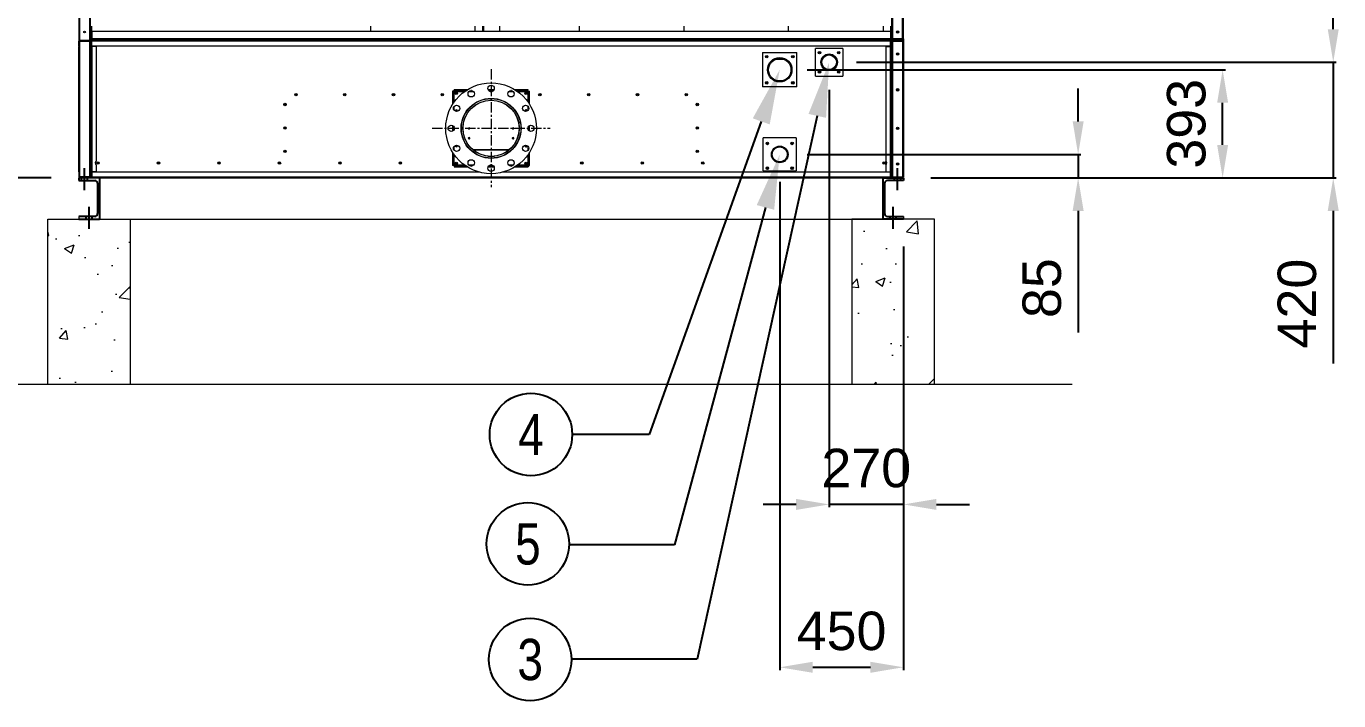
# Model space of a CAD drawing. Header units: millimetres. Extents: x 22763 to 52170, y 15948 to 36743.
# Drawn here: x 25559 to 30333, y 21629 to 24081 of the extents above; entities that cross this region are included whole.
import ezdxf
from ezdxf import colors
from ezdxf.entities.mleader import LeaderData, LeaderLine
from ezdxf.enums import TextEntityAlignment as Align
from ezdxf.math import Vec2, Vec3

# ---------------------------------------------------------------- set-up
doc = ezdxf.new("R2010")
doc.units = ezdxf.units.MM
doc.linetypes.add('CENTER', pattern=[2, 1.25, -0.25, 0.25, -0.25])
doc.linetypes.add('CENTERX2', pattern=[4, 2.5, -0.5, 0.5, -0.5])
for name, color, linetype in [('center', 1, 'CENTER'), ('냉각탑_dim', 1, 'Continuous'), ('냉각탑_text', 3, 'Continuous'), ('냉각탑_기초', 23, 'Continuous')]:
    doc.layers.add(name, color=color, linetype=linetype)
doc.styles.get("Standard").update_dxf_attribs({"font": 'arial.ttf'})
doc.dimstyles.new('1.40', dxfattribs={"dimscale": 20, "dimtxt": 1.5, "dimasz": 1, "dimexe": 0.5, "dimexo": 0.5, "dimgap": 0.5, "dimtad": 1, "dimdec": 0, "dimzin": 0, "dimdsep": 46, "dimtxsty": 'Standard', "dimcen": 0, "dimclrd": 2, "dimclre": 2, "dimclrt": 3, "dimadec": 0, "dimazin": 0, "dimtfac": 1, "dimtdec": 0, "dimtmove": 0, "dimatfit": 0, "dimfxl": 1, "dimtolj": 1, "dimtzin": 0, "dimlwd": -1, "dimlwe": -1, "dimarcsym": 0})

# ---------------------------------------------------------------- blocks, each defined once
blk = doc.blocks.new('*D79')
at = {"color": 2, "transparency": 16777216}
for p, q in [((28399.6, 23923.4), (29920.8, 23923.4)), ((29910.8, 23650.3), (29910.8, 23803.4)), ((28849.6, 23530.3), (29920.8, 23530.3))]:
    blk.add_line(p, q, dxfattribs=at)
for points in [[(29890.8, 23803.4), (29930.8, 23803.4), (29910.8, 23923.4)], [(29890.8, 23650.3), (29930.8, 23650.3), (29910.8, 23530.3)]]:
    blk.add_solid(points, dxfattribs=at)
at = {"layer": 'Defpoints', "color": 0, "transparency": 16777216}
for p in [(28299.6, 23923.4), (29910.8, 23923.4), (28749.6, 23530.3)]:
    blk.add_point(p, dxfattribs=at)
at = {"color": 3, "lineweight": 5, "transparency": 16777216, "insert": (29779.2, 23726.9), "char_height": 140, "attachment_point": 5, "rotation": 90}
blk.add_mtext('\\A1;393', dxfattribs=at)
blk = doc.blocks.new('*D80')
at = {"color": 2, "transparency": 16777216}
for p, q in [((29385.2, 23735.4), (29385.2, 23855.4)), ((28399.6, 23615.4), (29395.2, 23615.4)), ((29385.2, 23615.4), (29385.2, 23530.3)), ((28849.6, 23530.3), (29395.2, 23530.3)), ((29385.2, 23410.3), (29385.2, 22968.5))]:
    blk.add_line(p, q, dxfattribs=at)
for points in [[(29365.2, 23735.4), (29405.2, 23735.4), (29385.2, 23615.4)], [(29365.2, 23410.3), (29405.2, 23410.3), (29385.2, 23530.3)]]:
    blk.add_solid(points, dxfattribs=at)
at = {"layer": 'Defpoints', "color": 0, "transparency": 16777216}
for p in [(28299.6, 23615.4), (29385.2, 23615.4), (28749.6, 23530.3)]:
    blk.add_point(p, dxfattribs=at)
at = {"color": 3, "lineweight": 5, "transparency": 16777216, "insert": (29253.7, 23129.4), "char_height": 140, "attachment_point": 5, "rotation": 90}
blk.add_mtext('\\A1;85', dxfattribs=at)
blk = doc.blocks.new('*D82')
at = {"color": 2, "transparency": 16777216}
for p, q in [((25649.6, 26530.4), (24883.4, 26530.4)), ((24893.4, 26410.4), (24893.4, 23650.4)), ((25649.6, 23530.4), (24883.4, 23530.4))]:
    blk.add_line(p, q, dxfattribs=at)
for points in [[(24873.4, 26410.4), (24913.4, 26410.4), (24893.4, 26530.4)], [(24873.4, 23650.4), (24913.4, 23650.4), (24893.4, 23530.4)]]:
    blk.add_solid(points, dxfattribs=at)
at = {"layer": 'Defpoints', "color": 0, "transparency": 16777216}
for p in [(25749.6, 26530.4), (24893.4, 23530.4), (25749.6, 23530.4)]:
    blk.add_point(p, dxfattribs=at)
at = {"color": 3, "lineweight": 5, "transparency": 16777216, "insert": (24761.9, 25030.4), "char_height": 140, "attachment_point": 5, "rotation": 90}
blk.add_mtext('\\A1;3000', dxfattribs=at)
blk = doc.blocks.new('*D83')
at = {"color": 2, "transparency": 16777216}
for p, q in [((28299.6, 23515.4), (28299.6, 21741)), ((28749.4, 23280.4), (28749.4, 21741)), ((28419.6, 21751), (28629.4, 21751))]:
    blk.add_line(p, q, dxfattribs=at)
for points in [[(28419.6, 21771), (28419.6, 21731), (28299.6, 21751)], [(28629.4, 21771), (28629.4, 21731), (28749.4, 21751)]]:
    blk.add_solid(points, dxfattribs=at)
at = {"layer": 'Defpoints', "color": 0, "transparency": 16777216}
for p in [(28299.6, 23615.4), (28749.4, 23380.4), (28749.4, 21751)]:
    blk.add_point(p, dxfattribs=at)
at = {"color": 3, "lineweight": 5, "transparency": 16777216, "insert": (28524.5, 21882.4), "char_height": 140, "attachment_point": 5}
blk.add_mtext('\\A1;450', dxfattribs=at)
blk = doc.blocks.new('*D84')
at = {"color": 2, "transparency": 16777216}
for p, q in [((28479.3, 23850.4), (28479.3, 22333.1)), ((28749.6, 23280.4), (28749.6, 22333.1)), ((28359.3, 22343.1), (28239.3, 22343.1)), ((28749.6, 22343.1), (28479.3, 22343.1)), ((28869.6, 22343.1), (28989.6, 22343.1))]:
    blk.add_line(p, q, dxfattribs=at)
for points in [[(28359.3, 22363.1), (28359.3, 22323.1), (28479.3, 22343.1)], [(28869.6, 22363.1), (28869.6, 22323.1), (28749.6, 22343.1)]]:
    blk.add_solid(points, dxfattribs=at)
at = {"layer": 'Defpoints', "color": 0, "transparency": 16777216}
for p in [(28479.3, 23950.4), (28749.6, 23380.4), (28479.3, 22343.1)]:
    blk.add_point(p, dxfattribs=at)
at = {"color": 3, "lineweight": 5, "transparency": 16777216, "insert": (28614.4, 22474.6), "char_height": 140, "attachment_point": 5}
blk.add_mtext('\\A1;270', dxfattribs=at)
blk = doc.blocks.new('*D85')
at = {"color": 2, "transparency": 16777216}
for p, q in [((30313.2, 24070.4), (30313.2, 24190.4)), ((28579.3, 23950.4), (30323.2, 23950.4)), ((30313.2, 23950.4), (30313.2, 23530.4)), ((28849.6, 23530.4), (30323.2, 23530.4)), ((30313.2, 23410.4), (30313.2, 22855.9))]:
    blk.add_line(p, q, dxfattribs=at)
for points in [[(30293.2, 24070.4), (30333.2, 24070.4), (30313.2, 23950.4)], [(30293.2, 23410.4), (30333.2, 23410.4), (30313.2, 23530.4)]]:
    blk.add_solid(points, dxfattribs=at)
at = {"layer": 'Defpoints', "color": 0, "transparency": 16777216}
for p in [(28479.3, 23950.4), (28749.6, 23530.4), (30313.2, 23530.4)]:
    blk.add_point(p, dxfattribs=at)
at = {"color": 3, "lineweight": 5, "transparency": 16777216, "insert": (30181.7, 23073.2), "char_height": 140, "attachment_point": 5, "rotation": 90}
blk.add_mtext('\\A1;420', dxfattribs=at)
blk = doc.blocks.new('3')
at = {"color": 7, "lineweight": 20}
for p, q in [((25749.6, 26293.8), (25749.6, 24026.9)), ((25752.7, 26290.4), (25752.7, 24030.4)), ((25788.5, 26290.4), (25788.5, 24030.4)), ((25791.6, 26293.9), (25791.6, 24026.9)), ((28707.6, 24035.5), (28707.6, 26285.3)), ((28710.7, 24035.5), (28710.7, 26285.3)), ((28746.5, 24035.5), (28746.5, 26285.3)), ((28749.6, 24035.5), (28749.6, 26285.3)), ((28702.1, 24062.6), (25797.1, 24062.6)), ((28702.1, 24036.2), (25797.1, 24036.2)), ((28702.1, 24032.4), (25797.1, 24032.4)), ((28702.1, 24030.4), (25797.1, 24030.4)), ((28702.1, 24026.9), (25797.1, 24026.9)), ((25797.1, 24010.4), (28702.1, 24010.4)), ((27209.2, 23550.4), (25797.1, 23550.4)), ((28702.1, 23550.4), (27289.9, 23550.4)), ((25797.1, 23533.9), (28702.1, 23533.9)), ((25797.1, 23530.4), (28702.1, 23530.4))]:
    blk.add_line(p, q, dxfattribs=at)
at = {"color": 7, "lineweight": 20, "ltscale": 0.010555}
for p, q in [((25793.6, 24081.4), (25793.6, 24062.4)), ((28705.6, 24062.4), (28705.6, 24081.4))]:
    blk.add_line(p, q, dxfattribs=at)
at = {"color": 7, "lineweight": 20, "ltscale": 0.010556}
for p, q in [((25795.6, 24081.4), (25795.6, 24062.4)), ((28704.1, 24062.4), (28704.1, 24081.4))]:
    blk.add_line(p, q, dxfattribs=at)
at = {"color": 7, "lineweight": 20, "ltscale": 0.010459}
for p, q in [((26811.6, 24062.6), (26811.6, 24081.4)), ((26811.6, 24062.6), (26811.6, 24081.4)), ((27191.6, 24062.6), (27191.6, 24081.4)), ((27219.6, 24062.6), (27219.6, 24081.4)), ((27223.1, 24062.6), (27223.1, 24081.4)), ((27279.6, 24081.4), (27279.6, 24062.6)), ((27571.6, 24062.6), (27571.6, 24081.4)), ((27571.6, 24062.6), (27571.6, 24081.4)), ((27951.6, 24062.6), (27951.6, 24081.4)), ((28331.6, 24062.6), (28331.6, 24081.4)), ((28331.6, 24062.6), (28331.6, 24081.4)), ((28677.6, 24062.6), (28677.6, 24081.4))]:
    blk.add_line(p, q, dxfattribs=at)
at = {"color": 7, "lineweight": 20, "ltscale": 0.009167}
for p, q in [((25749.6, 24010.4), (25749.6, 24026.9)), ((25751.6, 24010.4), (25751.6, 24026.9)), ((25797.1, 24010.4), (25797.1, 24026.9)), ((28702.1, 24010.4), (28702.1, 24026.9)), ((28747.6, 24026.9), (28747.6, 24010.4)), ((28749.6, 24026.9), (28749.6, 24010.4)), ((25813.6, 24008.4), (25797.1, 24008.4)), ((28685.6, 24008.4), (28702.1, 24008.4)), ((25749.6, 23550.4), (25749.6, 23533.9)), ((25751.6, 23550.4), (25751.6, 23533.9)), ((25813.6, 23552.4), (25797.1, 23552.4)), ((25797.1, 23550.4), (25797.1, 23533.9)), ((28685.6, 23552.4), (28702.1, 23552.4)), ((28702.1, 23550.4), (28702.1, 23533.9)), ((28747.6, 23550.4), (28747.6, 23533.9)), ((28749.6, 23550.4), (28749.6, 23533.9))]:
    blk.add_line(p, q, dxfattribs=at)
at = {"color": 7, "lineweight": 20, "ltscale": 0.011082}
for p, q in [((25752.7, 24028.3), (25752.7, 24008.4)), ((28746.5, 24028.3), (28746.5, 24008.4))]:
    blk.add_line(p, q, dxfattribs=at)
at = {"color": 7, "lineweight": 20, "ltscale": 0.019444}
for p, q in [((25753.1, 24030.4), (25788.1, 24030.4)), ((25788.1, 24028.4), (25753.1, 24028.4)), ((25788.1, 24026.9), (25753.1, 24026.9)), ((25753.1, 24026.9), (25788.1, 24026.9)), ((28746.1, 24030.4), (28711.1, 24030.4)), ((28746.1, 24028.4), (28711.1, 24028.4)), ((28746.1, 24026.9), (28711.1, 24026.9)), ((25753.1, 23533.9), (25788.1, 23533.9)), ((25753.1, 23532.4), (25788.1, 23532.4)), ((25753.1, 23530.4), (25788.1, 23530.4)), ((28711.1, 23533.9), (28746.1, 23533.9)), ((28746.1, 23532.4), (28711.1, 23532.4)), ((28746.1, 23530.4), (28711.1, 23530.4))]:
    blk.add_line(p, q, dxfattribs=at)
at = {"color": 7, "lineweight": 20, "ltscale": 0.010278}
for p, q in [((25753.1, 24008.4), (25753.1, 24026.9)), ((25793.6, 24026.9), (25793.6, 24008.4)), ((25795.6, 24008.4), (25795.6, 24026.9)), ((28702.1, 24008.4), (28702.1, 24026.9)), ((28703.6, 24026.9), (28703.6, 24008.4)), ((28705.6, 24008.4), (28705.6, 24026.9)), ((28746.1, 24026.9), (28746.1, 24008.4)), ((28746.1, 24026.9), (28746.1, 24008.4)), ((25753.1, 23533.9), (25753.1, 23552.4)), ((25793.6, 23552.4), (25793.6, 23533.9)), ((25795.6, 23533.9), (25795.6, 23552.4)), ((28702.1, 23533.9), (28702.1, 23552.4)), ((28703.6, 23552.4), (28703.6, 23533.9)), ((28705.6, 23533.9), (28705.6, 23552.4)), ((28746.1, 23552.4), (28746.1, 23533.9)), ((28746.1, 23552.4), (28746.1, 23533.9))]:
    blk.add_line(p, q, dxfattribs=at)
at = {"color": 7, "lineweight": 20, "ltscale": 0.273889}
for p, q in [((25788.1, 24026.9), (25788.1, 23533.9)), ((25791.6, 24026.9), (25791.6, 23533.9)), ((28707.6, 23533.9), (28707.6, 24026.9)), ((28711.1, 23533.9), (28711.1, 24026.9))]:
    blk.add_line(p, q, dxfattribs=at)
at = {"color": 7, "lineweight": 20, "ltscale": 0.001944}
for p, q in [((25788.1, 24026.9), (25791.6, 24026.9)), ((25797.1, 24030.4), (25797.1, 24026.9)), ((28702.1, 24030.4), (28702.1, 24026.9)), ((28711.1, 24026.9), (28707.6, 24026.9)), ((25753.1, 24008.4), (25749.6, 24008.4)), ((25793.6, 24008.4), (25797.1, 24008.4)), ((28705.6, 24008.4), (28702.1, 24008.4)), ((28746.1, 24008.4), (28749.6, 24008.4)), ((25753.1, 23552.4), (25749.6, 23552.4)), ((25793.6, 23552.4), (25797.1, 23552.4)), ((28705.6, 23552.4), (28702.1, 23552.4)), ((28746.1, 23552.4), (28749.6, 23552.4)), ((25788.1, 23533.9), (25791.6, 23533.9)), ((25797.1, 23530.4), (25797.1, 23533.9)), ((28702.1, 23530.4), (28702.1, 23533.9)), ((28711.1, 23533.9), (28707.6, 23533.9))]:
    blk.add_line(p, q, dxfattribs=at)
at = {"color": 7, "lineweight": 20, "ltscale": 0.000833333}
for p, q in [((25789.6, 24026.9), (25788.1, 24026.9)), ((25797.1, 24026.9), (25795.6, 24026.9)), ((28702.1, 24026.9), (28703.6, 24026.9)), ((25751.6, 24008.4), (25753.1, 24008.4)), ((28747.6, 24008.4), (28746.1, 24008.4)), ((25797.1, 23533.9), (25795.6, 23533.9)), ((28702.1, 23533.9), (28703.6, 23533.9))]:
    blk.add_line(p, q, dxfattribs=at)
at = {"color": 7, "lineweight": 20, "ltscale": 0.000804013}
blk.add_line((25788.5, 24028.3), (25788.5, 24026.9), dxfattribs=at)
at = {"color": 7, "lineweight": 20, "ltscale": 0.001111}
for p, q in [((25793.6, 24062.4), (25795.6, 24062.4)), ((25795.6, 24026.9), (25793.6, 24026.9)), ((25851.1, 24032.4), (25851.1, 24030.4)), ((25976.1, 24030.4), (25976.1, 24032.4)), ((26811.6, 24030.4), (26811.6, 24032.4)), ((27191.6, 24030.4), (27191.6, 24032.4)), ((27571.6, 24030.4), (27571.6, 24032.4)), ((27951.6, 24030.4), (27951.6, 24032.4)), ((28677.6, 24030.4), (28677.6, 24032.4)), ((28705.6, 24062.4), (28703.6, 24062.4)), ((28705.6, 24026.9), (28703.6, 24026.9)), ((28711.6, 24030.4), (28711.6, 24032.4)), ((25749.6, 24010.4), (25749.6, 24008.4)), ((25751.6, 24010.4), (25749.6, 24010.4)), ((25751.6, 24008.4), (25749.6, 24008.4)), ((25797.1, 24010.4), (25797.1, 24008.4)), ((28705.6, 24000.2), (28707.6, 24000.2)), ((28747.6, 24010.4), (28749.6, 24010.4)), ((28749.6, 24008.4), (28747.6, 24008.4)), ((28749.6, 24010.4), (28749.6, 24008.4)), ((28707.6, 23870.4), (28705.6, 23870.4)), ((25793.6, 23677.2), (25791.6, 23677.2)), ((25793.6, 23675.7), (25791.6, 23675.7)), ((28707.6, 23610.4), (28705.6, 23610.4)), ((25751.6, 23550.4), (25749.6, 23550.4)), ((25797.1, 23552.4), (25797.1, 23550.4)), ((28747.6, 23550.4), (28749.6, 23550.4)), ((25793.6, 23533.9), (25795.6, 23533.9)), ((28703.6, 23533.9), (28705.6, 23533.9))]:
    blk.add_line(p, q, dxfattribs=at)
at = {"color": 7, "lineweight": 20, "ltscale": 0.014722}
for p, q in [((25793.6, 24062.4), (25793.6, 24035.9)), ((25795.6, 24062.4), (25795.6, 24035.9)), ((28703.6, 24035.9), (28703.6, 24062.4)), ((28705.6, 24035.9), (28705.6, 24062.4))]:
    blk.add_line(p, q, dxfattribs=at)
at = {"color": 7, "lineweight": 20, "ltscale": 0.004973}
blk.add_line((25793.6, 24035.8), (25793.6, 24026.9), dxfattribs=at)
at = {"color": 7, "lineweight": 20, "ltscale": 1.35738e-05}
blk.add_line((25795.6, 24035.9), (25795.6, 24035.9), dxfattribs=at)
at = {"color": 7, "lineweight": 20, "ltscale": 0.003243}
blk.add_line((25795.6, 24032.7), (25795.6, 24026.9), dxfattribs=at)
at = {"color": 7, "lineweight": 20, "ltscale": 0.01465}
for p, q in [((25797.1, 24062.6), (25797.1, 24036.2)), ((28702.1, 24062.6), (28702.1, 24036.2))]:
    blk.add_line(p, q, dxfattribs=at)
at = {"color": 7, "lineweight": 20, "ltscale": 0.002114}
for p, q in [((25797.1, 24032.4), (25797.1, 24036.2)), ((28702.1, 24032.4), (28702.1, 24036.2))]:
    blk.add_line(p, q, dxfattribs=at)
at = {"color": 7, "lineweight": 20, "ltscale": 0.001114}
for p, q in [((28280.6, 24032.4), (28280.6, 24030.4)), ((28323.6, 24032.4), (28323.6, 24030.4))]:
    blk.add_line(p, q, dxfattribs=at)
at = {"color": 7, "lineweight": 20, "ltscale": 0.003404}
blk.add_line((28704.1, 24026.9), (28704.1, 24033), dxfattribs=at)
at = {"color": 7, "lineweight": 20, "ltscale": 0.005}
for p, q in [((28705.6, 24026.9), (28705.6, 24035.9)), ((28711.1, 23530.4), (28702.1, 23530.4))]:
    blk.add_line(p, q, dxfattribs=at)
at = {"color": 7, "lineweight": 20, "ltscale": 0.001722}
for p, q in [((28710.7, 24035.5), (28707.6, 24035.5)), ((28749.6, 24035.5), (28746.5, 24035.5))]:
    blk.add_line(p, q, dxfattribs=at)
at = {"color": 7, "lineweight": 20, "ltscale": 0.004725}
blk.add_line((28707.6, 24026.9), (28707.6, 24035.5), dxfattribs=at)
at = {"color": 7, "lineweight": 20, "ltscale": 0.019889}
for p, q in [((28746.5, 24035.5), (28710.7, 24035.5)), ((28746.5, 24034), (28710.7, 24034)), ((28746.5, 24032.4), (28710.7, 24032.4))]:
    blk.add_line(p, q, dxfattribs=at)
at = {"color": 7, "lineweight": 20, "ltscale": 0.000833332}
blk.add_line((28711.6, 24034), (28711.6, 24035.5), dxfattribs=at)
at = {"color": 7, "lineweight": 20, "ltscale": 0.000833335}
blk.add_line((28711.6, 24026.9), (28711.6, 24028.4), dxfattribs=at)
at = {"color": 7, "lineweight": 20, "ltscale": 0.019167}
blk.add_line((28711.6, 24026.9), (28746.1, 24026.9), dxfattribs=at)
at = {"color": 7, "lineweight": 20, "ltscale": 0.00083418}
blk.add_line((28746.5, 24035.5), (28746.5, 24034), dxfattribs=at)
at = {"color": 7, "lineweight": 20, "ltscale": 0.000888889}
blk.add_line((28746.5, 24034), (28746.5, 24032.4), dxfattribs=at)
at = {"color": 7, "lineweight": 20, "ltscale": 0.001124}
blk.add_line((28746.5, 24032.4), (28746.5, 24030.4), dxfattribs=at)
at = {"color": 7, "lineweight": 20, "ltscale": 0.004777}
blk.add_line((28749.6, 24035.5), (28749.6, 24026.9), dxfattribs=at)
at = {"color": 7, "lineweight": 20, "ltscale": 0.253333}
for p, q in [((25749.6, 23552.4), (25749.6, 24008.4)), ((25753.1, 23552.4), (25753.1, 24008.4)), ((25793.6, 24008.4), (25793.6, 23552.4)), ((25797.1, 24008.4), (25797.1, 23552.4)), ((28702.1, 23552.4), (28702.1, 24008.4)), ((28705.6, 23552.4), (28705.6, 24008.4)), ((28746.1, 24008.4), (28746.1, 23552.4)), ((28749.6, 24008.4), (28749.6, 23552.4))]:
    blk.add_line(p, q, dxfattribs=at)
at = {"color": 7, "lineweight": 20, "ltscale": 0.231111}
for p, q in [((25813.6, 23592.4), (25813.6, 24008.4)), ((28685.6, 24008.4), (28685.6, 23592.4))]:
    blk.add_line(p, q, dxfattribs=at)
at = {"color": 7, "lineweight": 20, "ltscale": 0.069444}
for p, q in [((28237.1, 23985.9), (28237.1, 23860.9)), ((28237.1, 23985.9), (28362.1, 23985.9)), ((28362.1, 23860.9), (28362.1, 23985.9)), ((28362.1, 23860.9), (28237.1, 23860.9))]:
    blk.add_line(p, q, dxfattribs=at)
at = {"color": 7, "lineweight": 20, "ltscale": 0.000606038}
for p, q in [((28255, 23970.4), (28255, 23971.4)), ((28344.1, 23970.4), (28344.1, 23971.4))]:
    blk.add_line(p, q, dxfattribs=at)
at = {"color": 7, "lineweight": 20, "ltscale": 0.055556}
for p, q in [((28429.3, 23900.4), (28429.3, 24000.4)), ((28529.3, 24000.4), (28429.3, 24000.4)), ((28529.3, 24000.4), (28529.3, 23900.4)), ((28429.3, 23900.4), (28529.3, 23900.4))]:
    blk.add_line(p, q, dxfattribs=at)
at = {"color": 7, "lineweight": 20, "ltscale": 0.004417}
for p, q in [((28749.6, 24008.4), (28749.6, 24000.4)), ((28749.6, 23560.3), (28749.6, 23552.4))]:
    blk.add_line(p, q, dxfattribs=at)
at = {"color": 7, "lineweight": 20, "ltscale": 0.052833}
for p, q in [((28749.6, 24000.4), (28749.6, 23905.3)), ((28749.6, 23885.4), (28749.6, 23790.3)), ((28749.6, 23770.4), (28749.6, 23675.3)), ((28749.6, 23655.4), (28749.6, 23560.3))]:
    blk.add_line(p, q, dxfattribs=at)
at = {"color": 7, "lineweight": 20, "ltscale": 0.019869}
blk.add_line((28317.4, 23960.2), (28281.7, 23960.2), dxfattribs=at)
at = {"color": 7, "lineweight": 20, "ltscale": 0.005528}
for p, q in [((28749.6, 23905.3), (28749.6, 23895.4)), ((28749.6, 23895.4), (28749.6, 23885.4)), ((28749.6, 23790.3), (28749.6, 23780.4)), ((28749.6, 23780.4), (28749.6, 23770.4)), ((28749.6, 23675.3), (28749.6, 23665.4)), ((28749.6, 23665.4), (28749.6, 23655.4))]:
    blk.add_line(p, q, dxfattribs=at)
at = {"color": 7, "lineweight": 20, "ltscale": 0.003278}
for p, q in [((26542.5, 23832.4), (26536.6, 23832.4)), ((26720, 23832.4), (26714.1, 23832.4)), ((26897.5, 23832.4), (26891.6, 23832.4)), ((27075, 23832.4), (27069.1, 23832.4)), ((27430, 23832.4), (27424.1, 23832.4)), ((27607.5, 23832.4), (27601.6, 23832.4)), ((27785, 23832.4), (27779.1, 23832.4)), ((27962.5, 23832.4), (27956.6, 23832.4))]:
    blk.add_line(p, q, dxfattribs=at)
at = {"color": 7, "lineweight": 20, "ltscale": 0.026421}
for p, q in [((27109.6, 23845.3), (27109.6, 23797.7)), ((27162.2, 23850.4), (27114.7, 23850.4)), ((27389.6, 23797.7), (27389.6, 23845.3)), ((27389.6, 23575.5), (27389.6, 23623.1)), ((27114.7, 23570.4), (27162.2, 23570.4)), ((27336.9, 23570.4), (27384.4, 23570.4))]:
    blk.add_line(p, q, dxfattribs=at)
at = {"color": 7, "lineweight": 20, "ltscale": 0.001667}
for p, q in [((27112.6, 23845.3), (27109.6, 23845.3)), ((27115.6, 23844.4), (27112.6, 23844.4)), ((27114.7, 23847.4), (27114.7, 23850.4)), ((27115.6, 23844.4), (27115.6, 23847.4)), ((27383.6, 23844.4), (27383.6, 23847.4)), ((27383.6, 23844.4), (27386.6, 23844.4)), ((27384.4, 23847.4), (27384.4, 23850.4)), ((27386.6, 23845.3), (27389.6, 23845.3)), ((27112.6, 23575.5), (27109.6, 23575.5)), ((27115.6, 23576.4), (27112.6, 23576.4)), ((27114.7, 23573.4), (27114.7, 23570.4)), ((27115.6, 23576.4), (27115.6, 23573.4)), ((27383.6, 23576.4), (27386.6, 23576.4)), ((27383.6, 23576.4), (27383.6, 23573.4)), ((27384.4, 23573.4), (27384.4, 23570.4)), ((27386.6, 23575.5), (27389.6, 23575.5))]:
    blk.add_line(p, q, dxfattribs=at)
at = {"color": 7, "lineweight": 20, "ltscale": 0.023846}
for p, q in [((27112.6, 23845.3), (27112.6, 23802.4)), ((27157.6, 23847.4), (27114.7, 23847.4)), ((27386.6, 23802.4), (27386.6, 23845.3)), ((27386.6, 23575.5), (27386.6, 23618.4))]:
    blk.add_line(p, q, dxfattribs=at)
at = {"color": 7, "lineweight": 20, "ltscale": 0.020958}
for p, q in [((27115.6, 23806.7), (27115.6, 23844.4)), ((27115.6, 23844.4), (27153.3, 23844.4)), ((27383.6, 23844.4), (27383.6, 23806.7)), ((27383.6, 23614.1), (27383.6, 23576.4)), ((27153.3, 23576.4), (27115.6, 23576.4)), ((27383.6, 23576.4), (27345.8, 23576.4))]:
    blk.add_line(p, q, dxfattribs=at)
at = {"color": 7, "lineweight": 20, "ltscale": 0.008695}
for p, q in [((27169.2, 23844.4), (27184.9, 23844.4)), ((27314.2, 23844.4), (27329.9, 23844.4)), ((27383.6, 23790.7), (27383.6, 23775.1)), ((27383.6, 23645.7), (27383.6, 23630.1))]:
    blk.add_line(p, q, dxfattribs=at)
at = {"color": 7, "lineweight": 20, "ltscale": 0.00144}
for p, q in [((27178.3, 23847.4), (27175.8, 23847.4)), ((27323.3, 23847.4), (27320.8, 23847.4))]:
    blk.add_line(p, q, dxfattribs=at)
at = {"color": 7, "lineweight": 20, "ltscale": 0.011507}
for p, q in [((27259.9, 23850.4), (27239.2, 23850.4)), ((27109.6, 23720.8), (27109.6, 23700)), ((27389.6, 23700), (27389.6, 23720.8)), ((27239.2, 23570.4), (27259.9, 23570.4))]:
    blk.add_line(p, q, dxfattribs=at)
at = {"color": 7, "lineweight": 20, "ltscale": 0.00918}
blk.add_line((27257.8, 23847.4), (27241.3, 23847.4), dxfattribs=at)
at = {"color": 7, "lineweight": 20, "ltscale": 0.003729}
blk.add_line((27246.2, 23844.4), (27252.9, 23844.4), dxfattribs=at)
at = {"color": 7, "lineweight": 20, "ltscale": 0.026422}
blk.add_line((27384.4, 23850.4), (27336.9, 23850.4), dxfattribs=at)
at = {"color": 7, "lineweight": 20, "ltscale": 0.023847}
blk.add_line((27384.4, 23847.4), (27341.5, 23847.4), dxfattribs=at)
at = {"color": 7, "lineweight": 20, "ltscale": 0.020959}
blk.add_line((27345.8, 23844.4), (27383.6, 23844.4), dxfattribs=at)
at = {"color": 7, "lineweight": 20, "ltscale": 0.001448}
for p, q in [((27112.6, 23784.2), (27112.6, 23781.6)), ((27112.6, 23639.2), (27112.6, 23636.6)), ((27175.8, 23573.4), (27178.4, 23573.4)), ((27320.8, 23573.4), (27323.4, 23573.4))]:
    blk.add_line(p, q, dxfattribs=at)
at = {"color": 7, "lineweight": 20, "ltscale": 0.008696}
for p, q in [((27115.6, 23775.1), (27115.6, 23790.7)), ((27115.6, 23630.1), (27115.6, 23645.7)), ((27184.9, 23576.4), (27169.2, 23576.4)), ((27329.9, 23576.4), (27314.2, 23576.4))]:
    blk.add_line(p, q, dxfattribs=at)
at = {"color": 7, "lineweight": 20, "ltscale": 0.004739}
blk.add_line((27245.3, 23812.5), (27253.8, 23812.5), dxfattribs=at)
at = {"color": 7, "lineweight": 20, "ltscale": 0.001441}
for p, q in [((27386.6, 23781.6), (27386.6, 23784.2)), ((27386.6, 23636.6), (27386.6, 23639.2))]:
    blk.add_line(p, q, dxfattribs=at)
at = {"color": 7, "lineweight": 20, "ltscale": 0.002874}
for p, q in [((26497, 23710.4), (26502.1, 23710.4)), ((26497, 23710.4), (26502.1, 23710.4)), ((27997, 23710.4), (28002.1, 23710.4)), ((27997, 23710.4), (28002.1, 23710.4))]:
    blk.add_line(p, q, dxfattribs=at)
at = {"color": 7, "lineweight": 20, "ltscale": 0.009179}
for p, q in [((27112.6, 23718.7), (27112.6, 23702.1)), ((27386.6, 23702.1), (27386.6, 23718.7)), ((27241.3, 23573.4), (27257.8, 23573.4))]:
    blk.add_line(p, q, dxfattribs=at)
at = {"color": 7, "lineweight": 20, "ltscale": 0.003725}
blk.add_line((27115.6, 23707), (27115.6, 23713.8), dxfattribs=at)
at = {"color": 7, "lineweight": 20, "ltscale": 0.003728}
blk.add_line((27383.6, 23713.8), (27383.6, 23707), dxfattribs=at)
at = {"color": 7, "lineweight": 20, "ltscale": 0.001112}
for p, q in [((25791.6, 23680.4), (25793.6, 23680.4)), ((25791.6, 23675.7), (25793.6, 23675.7)), ((25791.6, 23535.1), (25793.6, 23535.1))]:
    blk.add_line(p, q, dxfattribs=at)
at = {"color": 7, "lineweight": 20, "ltscale": 0.066667}
for p, q in [((28239.6, 23555.4), (28239.6, 23675.4)), ((28359.6, 23675.4), (28239.6, 23675.4)), ((28359.6, 23675.4), (28359.6, 23555.4)), ((28239.6, 23555.4), (28359.6, 23555.4))]:
    blk.add_line(p, q, dxfattribs=at)
at = {"color": 7, "lineweight": 20, "ltscale": 0.02642}
blk.add_line((27109.6, 23623.1), (27109.6, 23575.5), dxfattribs=at)
at = {"color": 7, "lineweight": 20, "ltscale": 0.023845}
for p, q in [((27112.6, 23618.4), (27112.6, 23575.5)), ((27114.7, 23573.4), (27157.6, 23573.4)), ((27341.5, 23573.4), (27384.4, 23573.4))]:
    blk.add_line(p, q, dxfattribs=at)
at = {"color": 7, "lineweight": 20, "ltscale": 0.020957}
blk.add_line((27115.6, 23576.4), (27115.6, 23614.1), dxfattribs=at)
at = {"color": 7, "lineweight": 20, "ltscale": 0.073895}
blk.add_line((27183, 23632.9), (27316.1, 23632.9), dxfattribs=at)
at = {"color": 7, "lineweight": 20, "ltscale": 0.072498}
blk.add_line((27184.3, 23631.8), (27314.8, 23631.8), dxfattribs=at)
at = {"color": 7, "lineweight": 20, "ltscale": 0.013261}
blk.add_line((27237.6, 23608.9), (27261.5, 23608.9), dxfattribs=at)
at = {"color": 7, "lineweight": 20, "ltscale": 0.000666671}
blk.add_line((25751.6, 23550.4), (25752.8, 23550.4), dxfattribs=at)
at = {"color": 7, "lineweight": 20, "ltscale": 0.0085}
for p, q in [((25752.8, 23535.1), (25752.8, 23550.4)), ((28746.4, 23550.4), (28746.4, 23535.1))]:
    blk.add_line(p, q, dxfattribs=at)
at = {"color": 1, "linetype": 'CENTERX2', "ltscale": 50}
for p, q in [((25770.6, 23485.4), (25770.6, 23565.4)), ((28728.6, 23485.4), (28728.6, 23565.4))]:
    blk.add_line(p, q, dxfattribs=at)
at = {"color": 7, "lineweight": 20, "ltscale": 0.013333}
for p, q in [((25813.6, 23552.4), (25813.6, 23576.4)), ((28685.6, 23576.4), (28685.6, 23552.4))]:
    blk.add_line(p, q, dxfattribs=at)
at = {"color": 7, "lineweight": 20, "ltscale": 0.003726}
blk.add_line((27252.9, 23576.4), (27246.2, 23576.4), dxfattribs=at)
at = {"color": 7, "lineweight": 20, "ltscale": 0.002503}
for p, q in [((28252.3, 23563.4), (28256.8, 23563.4)), ((28342.3, 23563.4), (28346.8, 23563.4))]:
    blk.add_line(p, q, dxfattribs=at)
at = {"color": 7, "lineweight": 20, "ltscale": 0.002455}
for p, q in [((28256.8, 23563.4), (28252.3, 23563.4)), ((28346.8, 23563.4), (28342.3, 23563.4))]:
    blk.add_line(p, q, dxfattribs=at)
at = {"color": 7, "lineweight": 20, "ltscale": 0.002456}
for p, q in [((28256.8, 23563.4), (28252.3, 23563.4)), ((28346.8, 23563.4), (28342.3, 23563.4))]:
    blk.add_line(p, q, dxfattribs=at)
at = {"color": 7, "lineweight": 20, "ltscale": 0.000375072}
blk.add_line((28344.2, 23568.4), (28344.9, 23568.4), dxfattribs=at)
at = {"color": 7, "lineweight": 20, "ltscale": 0.000374571}
blk.add_line((28344.2, 23568.4), (28344.9, 23568.4), dxfattribs=at)
at = {"color": 7, "lineweight": 20, "ltscale": 0.000665871}
blk.add_line((28747.6, 23550.4), (28746.4, 23550.4), dxfattribs=at)
at = {"color": 7, "lineweight": 25, "ltscale": 0.008333}
for p, q in [((25749.6, 23530.4), (25749.6, 23520.4)), ((28749.6, 23530.4), (28749.6, 23520.4))]:
    blk.add_line(p, q, dxfattribs=at)
at = {"color": 7, "lineweight": 25, "ltscale": 0.125}
for p, q in [((25824.6, 23530.4), (25749.6, 23530.4)), ((28674.6, 23530.4), (28749.6, 23530.4)), ((25749.6, 23380.4), (25824.6, 23380.4)), ((28749.6, 23380.4), (28674.6, 23380.4))]:
    blk.add_line(p, q, dxfattribs=at)
at = {"color": 7, "lineweight": 25, "ltscale": 0.05125}
for p, q in [((25749.6, 23520.4), (25808.1, 23520.4)), ((28749.6, 23520.4), (28691.1, 23520.4)), ((25808.1, 23390.4), (25749.6, 23390.4)), ((28691.1, 23390.4), (28749.6, 23390.4))]:
    blk.add_line(p, q, dxfattribs=at)
at = {"color": 7, "lineweight": 20, "ltscale": 0.019594}
for p, q in [((25789.5, 23533.6), (25754.3, 23533.6)), ((28709.6, 23533.6), (28744.9, 23533.6))]:
    blk.add_line(p, q, dxfattribs=at)
for p, q in [((25759.6, 23520.4), (25759.6, 23530.4)), ((25781.6, 23520.4), (25781.6, 23530.4)), ((28717.6, 23520.4), (28717.6, 23530.4)), ((28739.6, 23520.4), (28739.6, 23530.4)), ((25776.1, 23380.4), (25776.1, 23390.4)), ((25798.1, 23380.4), (25798.1, 23390.4)), ((28701.1, 23380.4), (28701.1, 23390.4)), ((28723.1, 23380.4), (28723.1, 23390.4))]:
    blk.add_line(p, q)
at = {"color": 7, "lineweight": 20, "ltscale": 0.004971}
blk.add_line((25797.1, 23530.4), (25788.1, 23530.4), dxfattribs=at)
at = {"color": 7, "lineweight": 20, "ltscale": 0.003063}
for p, q in [((25797.1, 23533.6), (25791.5, 23533.6)), ((28702.1, 23533.6), (28707.6, 23533.6))]:
    blk.add_line(p, q, dxfattribs=at)
at = {"color": 7, "lineweight": 25, "ltscale": 0.091667}
for p, q in [((25818.1, 23510.4), (25818.1, 23400.4)), ((28681.1, 23510.4), (28681.1, 23400.4))]:
    blk.add_line(p, q, dxfattribs=at)
at = {"ltscale": 25}
for p, q in [((25824.6, 23530.4), (25824.6, 23380.4)), ((28674.6, 23530.4), (28674.6, 23380.4))]:
    blk.add_line(p, q, dxfattribs=at)
at = {"color": 7, "lineweight": 20, "ltscale": 0.00111}
blk.add_line((28705.6, 23535.1), (28707.6, 23535.1), dxfattribs=at)
at = {"color": 7, "lineweight": 15, "ltscale": 0.0625}
for p, q in [((25749.6, 23390.4), (25749.6, 23380.4)), ((28749.6, 23390.4), (28749.6, 23380.4))]:
    blk.add_line(p, q, dxfattribs=at)
at = {"lineweight": 5}
blk.add_line((25824.6, 23380.4), (28674.6, 23380.4), dxfattribs=at)
at = {"color": 7, "lineweight": 20}
for centre, radius in [((28728.6, 24060.4), 4.5), ((25770.6, 24060.4), 3), ((28728.6, 24060.4), 3), ((28252.1, 23970.9), 4.5), ((28252.1, 23970.9), 3), ((28347.1, 23970.9), 4.5), ((28347.1, 23970.9), 3), ((28444.3, 23985.4), 4.5), ((28444.3, 23985.4), 3), ((28479.3, 23950.4), 30.2), ((28479.3, 23950.4), 26.6), ((28514.3, 23985.4), 4.5), ((28514.3, 23985.4), 3), ((28728.6, 23980.4), 4.5), ((28728.6, 23980.4), 3), ((28299.6, 23923.4), 44.5), ((28299.6, 23923.4), 40.9), ((27249.6, 23710.4), 165), ((28252.1, 23875.9), 4.5), ((28252.1, 23875.9), 3), ((28347.1, 23875.9), 4.5), ((28347.1, 23875.9), 3), ((28444.3, 23915.4), 4.5), ((28444.3, 23915.4), 3), ((28514.3, 23915.4), 4.5), ((28514.3, 23915.4), 3), ((26539.6, 23832.9), 4.5), ((26539.6, 23832.9), 3), ((26717.1, 23832.9), 4.5), ((26717.1, 23832.9), 3), ((26894.6, 23832.9), 4.5), ((26894.6, 23832.9), 3), ((27072.1, 23832.9), 4.5), ((27072.1, 23832.9), 3), ((27123.1, 23837.9), 4.5), ((27123.1, 23837.9), 3), ((27177.1, 23836), 11.5), ((27249.6, 23855.4), 11.5), ((27322.1, 23836), 11.5), ((27377.1, 23837.9), 4.5), ((27377.1, 23837.9), 3), ((27427.1, 23832.9), 4.5), ((27427.1, 23832.9), 3), ((27604.6, 23832.9), 4.5), ((27604.6, 23832.9), 3), ((27782.1, 23832.9), 4.5), ((27782.1, 23832.9), 3), ((27959.6, 23832.9), 4.5), ((27959.6, 23832.9), 3), ((28728.6, 23850.4), 4.5), ((28728.6, 23850.4), 3), ((26499.6, 23796.9), 4.5), ((26499.6, 23796.9), 3), ((27124, 23782.9), 11.5), ((27249.6, 23710.4), 109), ((27249.6, 23710.4), 108.2), ((27249.6, 23710.4), 102.4), ((27249.6, 23710.4), 102.2), ((27375.1, 23782.9), 11.5), ((27999.6, 23796.9), 4.5), ((27999.6, 23796.9), 3), ((26499.6, 23711.9), 4.5), ((26499.6, 23711.9), 3), ((27104.6, 23710.4), 11.5), ((27394.6, 23710.4), 11.5), ((27999.6, 23711.9), 4.5), ((27999.6, 23711.9), 3), ((28728.6, 23710.4), 4.5), ((28728.6, 23710.4), 3), ((27124, 23637.9), 11.5), ((27375.1, 23637.9), 11.5), ((28254.6, 23655.4), 4.5), ((28254.6, 23655.4), 3), ((28299.6, 23615.4), 30.2), ((28299.6, 23615.4), 27.1), ((28344.6, 23655.4), 4.5), ((28344.6, 23655.4), 3), ((25819.6, 23584.4), 4.5), ((25819.6, 23584.4), 3), ((26039.6, 23584.4), 4.5), ((26039.6, 23584.4), 3), ((26259.6, 23584.4), 4.5), ((26259.6, 23584.4), 3), ((26479.6, 23584.4), 4.5), ((26479.6, 23584.4), 3), ((26499.6, 23626.9), 4.5), ((26499.6, 23626.9), 3), ((26699.6, 23584.4), 4.5), ((26699.6, 23584.4), 3), ((26919.6, 23584.4), 4.5), ((26919.6, 23584.4), 3), ((27123.1, 23582.9), 4.5), ((27177.1, 23584.8), 11.5), ((27322.1, 23584.8), 11.5), ((27377.1, 23582.9), 4.5), ((27579.6, 23584.4), 4.5), ((27579.6, 23584.4), 3), ((27799.6, 23584.4), 4.5), ((27799.6, 23584.4), 3), ((27999.6, 23626.9), 4.5), ((27999.6, 23626.9), 3), ((28019.6, 23584.4), 4.5), ((28019.6, 23584.4), 3), ((28679.6, 23584.4), 4.5), ((28679.6, 23584.4), 3), ((27123.1, 23582.9), 3), ((27249.6, 23565.4), 11.5), ((27377.1, 23582.9), 3), ((28254.6, 23565.4), 4.5), ((28254.6, 23565.4), 3), ((28344.6, 23565.4), 4.5), ((28344.6, 23565.4), 3), ((28728.6, 23580.4), 4.5), ((28728.6, 23580.4), 3)]:
    blk.add_circle(centre, radius, dxfattribs=at)
for centre, radius, start, end in [((25753.1, 24026.9), 3.5, 90, 180), ((25753.1, 24026.9), 1.5, 90, 180), ((25788.1, 24026.9), 3.5, 0, 90), ((25788.1, 24026.9), 1.5, 0, 90), ((25797.1, 24035.9), 3.5, 180, 270), ((25797.1, 24035.9), 1.5, 180, 270), ((28323.6, 23996.4), 62.3, 33.1053, 35.3316), ((28702.1, 24035.9), 1.5, 270, 0), ((28702.1, 24035.9), 3.5, 270, 0), ((28710.7, 24035.5), 3.1, 180, 270), ((28711.1, 24026.9), 3.5, 90, 180), ((28710.7, 24035.5), 1.5, 180, 270), ((28711.1, 24026.9), 1.5, 90, 180), ((28746.1, 24026.9), 3.5, 0, 90), ((28746.1, 24026.9), 1.5, 0, 90), ((28746.5, 24035.5), 3.1, 270, 0), ((28746.5, 24035.5), 1.5, 270, 0), ((27162.1, 23837.9), 4.5, 321.7138, 23.6538), ((27337.1, 23837.9), 4.5, 156.3677, 218.2801), ((27123.1, 23772.9), 4.5, 347.625, 181.8013), ((27123.1, 23772.9), 3, 332.8894, 196.5417), ((27377.1, 23772.9), 4.5, 5.7137, 196.1034), ((27377.1, 23772.9), 3, 352.252, 209.5684), ((25788.5, 23685.5), 3.1, 359.137, 0), ((28728.6, 23707.4), 3, 30, 150), ((27123.1, 23647.9), 4.5, 178.2156, 12.3701), ((27123.1, 23647.9), 3, 163.4873, 27.1024), ((27377.1, 23647.9), 4.5, 163.915, 354.2822), ((27377.1, 23647.9), 3, 150.4612, 7.7408), ((28744.9, 23675.7), 4.7, 0, 0.1594), ((25819.6, 23584.4), 10, 126.8702, 233.1298), ((28679.6, 23584.4), 10, 306.8696, 53.1304), ((28702.1, 23601.9), 3.5, 0, 0.2371), ((27162.1, 23582.9), 4.5, 336.349, 38.2933), ((27337.1, 23582.9), 4.5, 141.7293, 203.6453), ((28702.1, 23566.9), 3.5, 359.6715, 0), ((25753.1, 23533.9), 3.5, 180, 270), ((25753.1, 23533.9), 1.5, 180, 270), ((25754.3, 23535.1), 1.5, 180, 216.8695), ((25754.3, 23535.1), 1.5, 233.13, 270), ((25788.1, 23533.9), 3.5, 270, 0), ((25788.1, 23533.9), 1.5, 270, 0), ((28711.1, 23533.9), 3.5, 180, 270), ((28711.1, 23533.9), 1.5, 180, 270), ((28744.9, 23535.1), 1.5, 270, 306.87), ((28744.9, 23535.1), 1.5, 323.0389, 0), ((28746.1, 23533.9), 3.5, 270, 0), ((28746.1, 23533.9), 1.5, 270, 0), ((28744.9, 23535.1), 4.7, 359.2659, 0)]:
    blk.add_arc(centre, radius, start, end, dxfattribs=at)
at = {"color": 7, "lineweight": 25}
for centre, start, end in [((25808.1, 23510.4), 0, 90), ((28691.1, 23510.4), 90, 180), ((25808.1, 23400.4), 270, 0), ((28691.1, 23400.4), 180, 270)]:
    blk.add_arc(centre, 10, start, end, dxfattribs=at)
at = {"color": 7, "lineweight": 20}
for centre, major_axis, ratio, start_param, end_param in [((28704.1, 23997.9), (3.5, 0), 0.087156, 5.1553, 6.283185), ((27169.6, 23710), (-3, 0), 0.707107, 3.141593, 6.283185), ((27169.6, 23710), (-3, 0), 0.707107, 6.283185, 9.424778), ((27169.6, 23711.4), (-3, 0), 0.707107, 0.339837, 2.801756), ((27169.6, 23712.8), (4.5, 0), 0.707107, 4.152329, 5.272471), ((27169.6, 23714.2), (4.5, 0), 0.707107, 4.207036, 5.21775), ((27329.6, 23710), (-3, 0), 0.707107, 3.141593, 6.283185), ((27329.6, 23710), (-3, 0), 0.707107, 6.283185, 9.424778), ((27329.6, 23711.4), (-3, 0), 0.707107, 0.339837, 2.801756), ((27329.6, 23712.8), (4.5, 0), 0.707107, 4.152318, 5.27246), ((27329.6, 23714.2), (4.5, 0), 0.707107, 4.207032, 5.217746), ((27169.6, 23674.6), (-3, 0), 0.707107, 3.141593, 6.283185), ((27169.6, 23674.6), (-3, 0), 0.707107, 6.283185, 9.424778), ((27169.6, 23676.1), (-3, 0), 0.707107, 0.339837, 2.801756), ((27169.6, 23677.5), (4.5, 0), 0.707107, 4.152329, 5.272471), ((27169.6, 23678.9), (4.5, 0), 0.707107, 4.207036, 5.21775), ((27329.6, 23674.6), (-3, 0), 0.707107, 3.141593, 6.283185), ((27329.6, 23674.6), (-3, 0), 0.707107, 6.283185, 9.424778), ((27329.6, 23676.1), (-3, 0), 0.707107, 0.339837, 2.801756), ((27329.6, 23677.5), (4.5, 0), 0.707107, 4.152318, 5.27246), ((27329.6, 23678.9), (4.5, 0), 0.707107, 4.207032, 5.217746)]:
    blk.add_ellipse(centre, major_axis=major_axis, ratio=ratio, start_param=start_param, end_param=end_param, dxfattribs=at)
at = {"layer": 'center', "lineweight": 20, "ltscale": 30}
for p, q in [((27249.6, 23924.9), (27249.6, 23495.9)), ((27035.1, 23710.4), (27464.1, 23710.4))]:
    blk.add_line(p, q, dxfattribs=at)

msp = doc.modelspace()

# ---------------------------------------------------------------- hatches: boundary and pattern name
at = {"layer": '냉각탑_기초', "lineweight": 20, "ltscale": 30}
h = msp.add_hatch(dxfattribs=at)
h.set_pattern_fill('AR-CONC', color=256, scale=50, style=0)
h.set_pattern_definition([(50, (11008.53, 6839.08), (358.63, -31.376), [37.5, -412.5]), (355, (11008.53, 6839.08), (-69.3757, 376.096), [30, -330]), (100.4514, (11038.4, 6836.46), (289.2547, 344.72), [31.87, -350.571]), (46.1842, (11008.53, 6939.1), (533.6205, -82.7595), [56.25, -618.75]), (96.6356, (11053, 6932.2), (467.331, 487.059), [47.805, -525.856]), (351.1842, (11008.53, 6939.1), (467.331, 487.059), [45, -495]), (21, (11058.53, 6914.08), (298.4535, -201.3094), [37.5, -412.5]), (326, (11058.53, 6914.08), (121.6577, 362.575), [30, -330]), (71.4514, (11083.4, 6897.3), (420.1113, 161.265), [31.87, -350.571]), (37.5, (11008.53, 6839.08), (6.0799, 166.4469), [0, -326, 0, -335, 0, -331.25]), (7.5, (11008.53, 6839.08), (131.5348, 197.2059), [0, -191, 0, -318.5, 0, -126.25]), (327.5, (10897.03, 6839.08), (266.9112, -11.2774), [0, -125, 0, -390, 0, -517.5]), (317.5, (10847.03, 6839.08), (291.593, 50.0525), [0, -162.5, 0, -259, 0, -367.5])])
h.paths.add_polyline_path([(25937.1, 23380.4), (25637.1, 23380.4), (25637.1, 22780.4), (25937.1, 22780.4)])
h = msp.add_hatch(dxfattribs=at)
h.set_pattern_fill('AR-CONC', color=256, scale=50, style=0)
h.set_pattern_definition([(50, (11803.53, 6839.08), (358.63, -31.376), [37.5, -412.5]), (355, (11803.53, 6839.08), (-69.3757, 376.096), [30, -330]), (100.4514, (11833.4, 6836.46), (289.2547, 344.72), [31.87, -350.571]), (46.1842, (11803.53, 6939.1), (533.6205, -82.7595), [56.25, -618.75]), (96.6356, (11848, 6932.2), (467.331, 487.059), [47.805, -525.856]), (351.1842, (11803.53, 6939.1), (467.331, 487.059), [45, -495]), (21, (11853.53, 6914.08), (298.4535, -201.3094), [37.5, -412.5]), (326, (11853.53, 6914.08), (121.6577, 362.575), [30, -330]), (71.4514, (11878.4, 6897.3), (420.1113, 161.265), [31.87, -350.571]), (37.5, (11803.53, 6839.08), (6.0799, 166.4469), [0, -326, 0, -335, 0, -331.25]), (7.5, (11803.53, 6839.08), (131.5348, 197.2059), [0, -191, 0, -318.5, 0, -126.25]), (327.5, (11692.03, 6839.08), (266.9112, -11.2774), [0, -125, 0, -390, 0, -517.5]), (317.5, (11642.03, 6839.08), (291.593, 50.0525), [0, -162.5, 0, -259, 0, -367.5])])
h.paths.add_polyline_path([(28562.1, 23380.4), (28862.1, 23380.4), (28862.1, 22780.4), (28562.1, 22780.4)])

# ---------------------------------------------------------------- linework, layer by layer
at = {"color": 1, "linetype": 'CENTERX2', "ltscale": 50}
for p, q in [((25787.1, 23345.4), (25787.1, 23425.4)), ((28712.1, 23345.4), (28712.1, 23425.4))]:
    msp.add_line(p, q, dxfattribs=at)
at = {"layer": '냉각탑_dim', "linetype": 'ByBlock', "lineweight": -3}
for centre in [(27394.6, 22597.3), (27383.4, 22199.6), (27391.8, 21779.4)]:
    msp.add_circle(centre, 150, dxfattribs=at)
at = {"layer": '냉각탑_기초', "lineweight": 20, "ltscale": 30}
msp.add_line((25225, 22780.4), (29363.5, 22780.4), dxfattribs=at)
for points in [[(25637.1, 22780.4), (25637.1, 23380.4), (25937.1, 23380.4), (25937.1, 22780.4)], [(28862.1, 22780.4), (28862.1, 23380.4), (28562.1, 23380.4), (28562.1, 22780.4)]]:
    msp.add_lwpolyline(points, dxfattribs=at)

# ---------------------------------------------------------------- block references
msp.add_blockref('3', (0, 0))

# ---------------------------------------------------------------- texts
at = {"layer": '냉각탑_text', "width": 0.8}
for s, p in [('4', (27394.6, 22597.3)), ('5', (27383.4, 22199.6)), ('3', (27391.8, 21779.4))]:
    msp.add_text(s, height=150, dxfattribs=at).set_placement(p, align=Align.MIDDLE_CENTER)

# ---------------------------------------------------------------- dimensions: what is measured, and where the dimension line sits
at = {"lineweight": 5}
for base, p1, p2, picture, middle in [((24893.4, 23530.4), (25749.6, 26530.4), (25749.6, 23530.4), '*D82', (24761.9, 25030.4)), ((30313.2, 23530.4), (28479.3, 23950.4), (28749.6, 23530.4), '*D85', (30181.7, 23073.2))]:
    dim = msp.add_linear_dim(base=base, p1=p1, p2=p2, angle=90, dimstyle='1.40', override={"dimtxt": 7, "dimasz": 6, "dimexo": 5, "dimgap": 3}, dxfattribs=at)
    dim.commit()
    dim.dimension.update_dxf_attribs({"geometry": picture, "text_midpoint": middle})
dim = msp.add_linear_dim(base=(28479.3, 22343.1), p1=(28749.6, 23380.4), p2=(28479.3, 23950.4), dimstyle='1.40', override={"dimtxt": 7, "dimasz": 6, "dimexo": 5, "dimgap": 3}, dxfattribs=at)
dim.commit()
dim.dimension.update_dxf_attribs({"geometry": '*D84', "text_midpoint": (28614.4, 22343.1), "dimtype": 160})
for base, p2, picture, middle in [((29910.8, 23923.4), (28299.6, 23923.4), '*D79', (29910.8, 23726.9)), ((29385.2, 23615.4), (28299.6, 23615.4), '*D80', (29385.2, 23129.4))]:
    dim = msp.add_linear_dim(base=base, p1=(28749.6, 23530.3), p2=p2, angle=90, dimstyle='1.40', override={"dimtxt": 7, "dimasz": 6, "dimexo": 5, "dimgap": 3}, dxfattribs=at)
    dim.commit()
    dim.dimension.update_dxf_attribs({"geometry": picture, "text_midpoint": middle, "dimtype": 160})
dim = msp.add_linear_dim(base=(28749.4, 21751), p1=(28299.6, 23615.4), p2=(28749.4, 23380.4), dimstyle='1.40', override={"dimtxt": 7, "dimasz": 6, "dimexo": 5, "dimgap": 3}, dxfattribs=at)
dim.commit()
dim.dimension.update_dxf_attribs({"geometry": '*D83', "text_midpoint": (28524.5, 21882.4)})

# ---------------------------------------------------------------- leaders
at = {"layer": '냉각탑_dim', "lineweight": -3}
ml = msp.add_multileader_mtext('Standard', dxfattribs=at)
ml.set_content('')
ml.set_leader_properties(color=256)
ml.build(insert=Vec2(0, 0))
ml.multileader.update_dxf_attribs({"text_right_attachment_type": 6, "dogleg_length": 5, "arrow_head_size": 199.5, "scale": 30})
ctx = ml.context
ctx.base_point, ctx.scale, ctx.char_height, ctx.arrow_head_size, ctx.landing_gap_size, ctx.plane_origin = Vec3(27541.8, 21780.3), 30, 7.18, 199.5, 3.59, Vec3(27563.3, 22644.4)
ctx.right_attachment, ctx.text_align_type = 6, 2
notes = []
notes.append((ctx, [(0, (1, 1, 0), (27999.3, 21780.3), (-1, 0), 457.5, [(0, [(28479.3, 23950.4)], 0, [])])]))
ctx.mtext, ml.multileader.dxf.content_type = None, 0
ml = msp.add_multileader_mtext('Standard', dxfattribs=at)
ml.set_content('')
ml.set_leader_properties(color=256)
ml.build(insert=Vec2(0, 0))
ml.multileader.update_dxf_attribs({"text_right_attachment_type": 6, "dogleg_length": 5, "arrow_head_size": 199.5, "scale": 30})
ctx = ml.context
ctx.base_point, ctx.scale, ctx.char_height, ctx.arrow_head_size, ctx.landing_gap_size, ctx.plane_origin = Vec3(27544.6, 22597.4), 30, 7.18, 199.5, 3.59, Vec3(27165.2, 22205.9)
ctx.right_attachment, ctx.text_align_type = 6, 2
notes.append((ctx, [(0, (1, 1, 0), (27824.1, 22597.4), (-1, 0), 279.5, [(0, [(28299.6, 23923.4)], 0, [])])]))
ctx.mtext, ml.multileader.dxf.content_type = None, 0
ml = msp.add_multileader_mtext('Standard', dxfattribs=at)
ml.set_content('')
ml.set_leader_properties(color=256)
ml.build(insert=Vec2(0, 0))
ml.multileader.update_dxf_attribs({"text_right_attachment_type": 6, "dogleg_length": 5, "arrow_head_size": 199.5, "scale": 30})
ctx = ml.context
ctx.base_point, ctx.scale, ctx.char_height, ctx.arrow_head_size, ctx.landing_gap_size, ctx.plane_origin = Vec3(27533.4, 22196.8), 30, 7.18, 199.5, 3.59, Vec3(28155.9, 21917.7)
ctx.right_attachment, ctx.text_align_type = 6, 2
notes.append((ctx, [(0, (1, 1, 0), (27916.9, 22196.8), (-1, 0), 383.5, [(0, [(28299.6, 23615.4)], 0, [])])]))
ctx.mtext, ml.multileader.dxf.content_type = None, 0
for ctx, leaders in notes:
    for number, flags, end, landing, length, lines in leaders:
        leader = LeaderData()
        leader.index, (leader.has_last_leader_line, leader.has_dogleg_vector, leader.attachment_direction) = number, flags
        leader.last_leader_point, leader.dogleg_vector, leader.dogleg_length = Vec3(end), Vec3(landing), length
        for number, points, colour, breaks in lines:
            line = LeaderLine()
            line.index, line.vertices, line.color, line.breaks = number, Vec3.list(points), colors.encode_raw_color(colour), breaks
            leader.lines.append(line)
        ctx.leaders.append(leader)

doc.saveas('drawing.dxf')
